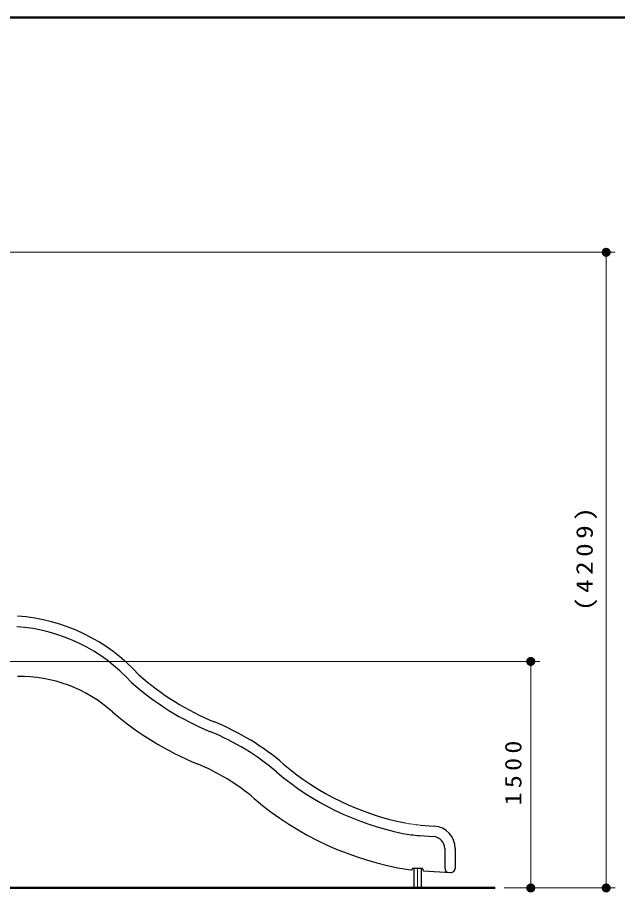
# Model space of a CAD drawing. Units: millimetres on the paper, scale 1:60. Extents: x -552 to 0, y -594 to 267.
# Drawn here: x -200.3 to -134.1, y -126.6 to -30 of the extents above; entities that cross this region are included whole.
import ezdxf

# ---------------------------------------------------------------- set-up
doc = ezdxf.new("R2010")
doc.units = ezdxf.units.MM
doc.linetypes.add('USER2', pattern=[6, 3, -1, 1, -1])
doc.layers.add('LY_1', color=7, linetype='Continuous', lineweight=25)
doc.styles.add('ＭＳ ゴシック', font='')
doc.styles.get('ＭＳ ゴシック').set_extended_font_data('MS Gothic')

# ---------------------------------------------------------------- blocks, each defined once
blk = doc.blocks.new('filled_dot')
at = {"color": 0, "linetype": 'Continuous', "lineweight": -2, "const_width": 1.25}
blk.add_lwpolyline([(-0.625, 0, 1), (0.625, 0, 1)], format="xyb", close=True, dxfattribs=at)

msp = doc.modelspace()

# ---------------------------------------------------------------- linework, layer by layer
at = {"layer": 'LY_1', "lineweight": 50}
for p, q in [((0, -30), (-385, -30)), ((-147.573, -126.063), (-372.271, -126.063))]:
    msp.add_line(p, q, dxfattribs=at)
at = {"layer": 'LY_1', "lineweight": 13}
for p, q in [((-215.097, -55.914), (-134.313, -55.914)), ((-135.313, -55.914), (-135.313, -126.063)), ((-202.963, -101.063), (-142.646, -101.063)), ((-143.646, -101.063), (-143.646, -126.063)), ((-146.573, -126.063), (-134.313, -126.063)), ((-146.573, -126.063), (-142.646, -126.063))]:
    msp.add_line(p, q, dxfattribs=at)
at = {"layer": 'LY_1'}
for p, q in [((-155.86, -119.116), (-154.304, -119.225)), ((-155.942, -120.28), (-154.385, -120.388)), ((-153.145, -121.719), (-153.145, -123.852)), ((-151.978, -121.719), (-151.978, -123.863)), ((-157.158, -124.037), (-156.817, -124.061)), ((-156.645, -123.895), (-155.645, -123.895)), ((-156.562, -123.895), (-156.562, -126.063)), ((-155.728, -123.895), (-155.728, -126.063)), ((-155.562, -123.979), (-155.562, -124.071)), ((-155.484, -124.154), (-152.513, -124.362))]:
    msp.add_line(p, q, dxfattribs=at)
at = {"layer": 'LY_1', "linetype": 'USER2', "lineweight": 13}
msp.add_line((-156.145, -123.895), (-156.145, -126.063), dxfattribs=at)
at = {"layer": 'LY_1'}
for centre, radius, start, end in [((-201.7, -116.015), 20, 42.34811, 86.02278), ((-201.7, -116.015), 18.834, 42.15934, 86.02278), ((-200.025, -117.977), 15.25, 48.03465, 91.08034), ((-167.24, -80.229), 29.751, 228.59038, 247.62885), ((-167.24, -80.229), 30.917, 228.46958, 247.62885), ((-167.24, -80.229), 34.751, 229.45953, 247.62885), ((-189.442, -134.173), 28.584, 49.63904, 67.62885), ((-189.442, -134.173), 27.417, 49.63904, 67.62885), ((-189.442, -134.173), 23.584, 49.63904, 67.62885), ((-151.665, -89.724), 29.751, 229.63904, 258.64013), ((-151.665, -89.724), 30.917, 229.63904, 258.64013), ((-151.665, -89.724), 34.751, 229.63904, 260.90479), ((-154.478, -121.719), 2.5, 0, 86), ((-154.948, -106.064), 14.25, 258.64013, 266), ((-154.478, -121.719), 1.333, 0, 86), ((-156.812, -123.978), 0.0833, 266, 0), ((-156.645, -123.979), 0.0833, 90, 180), ((-155.645, -123.979), 0.0833, 0, 90), ((-155.478, -124.071), 0.0833, 180, 266), ((-152.645, -123.852), 0.5, 180, 266), ((-152.478, -123.863), 0.5, 266, 0)]:
    msp.add_arc(centre, radius, start, end, dxfattribs=at)
at = {"layer": 'LY_1', "lineweight": 13}
msp.add_arc((-154.948, -106.064), 13.084, 258.64013, 266, dxfattribs=at)

# ---------------------------------------------------------------- block references
at = {"layer": 'LY_1', "lineweight": 13, "xscale": 0.4, "yscale": 0.4}
for p, rotation in [((-135.313, -55.914), 270), ((-143.646, -101.063), 270), ((-143.646, -126.063), 90), ((-135.313, -126.063), 90)]:
    msp.add_blockref('filled_dot', p, dxfattribs=dict(at, rotation=rotation))

# ---------------------------------------------------------------- texts
at = {"layer": 'LY_1', "char_height": 1.833, "attachment_point": 8, "rotation": 90, "style": 'ＭＳ ゴシック'}
for s, insert in [('\\T1.33;\\W1.2;(4209)', (-136.313, -89.526)), ('\\T1.33;\\W1.15;1500', (-144.646, -113.142))]:
    msp.add_mtext(s, dxfattribs=dict(at, insert=insert))

doc.saveas('drawing.dxf')
